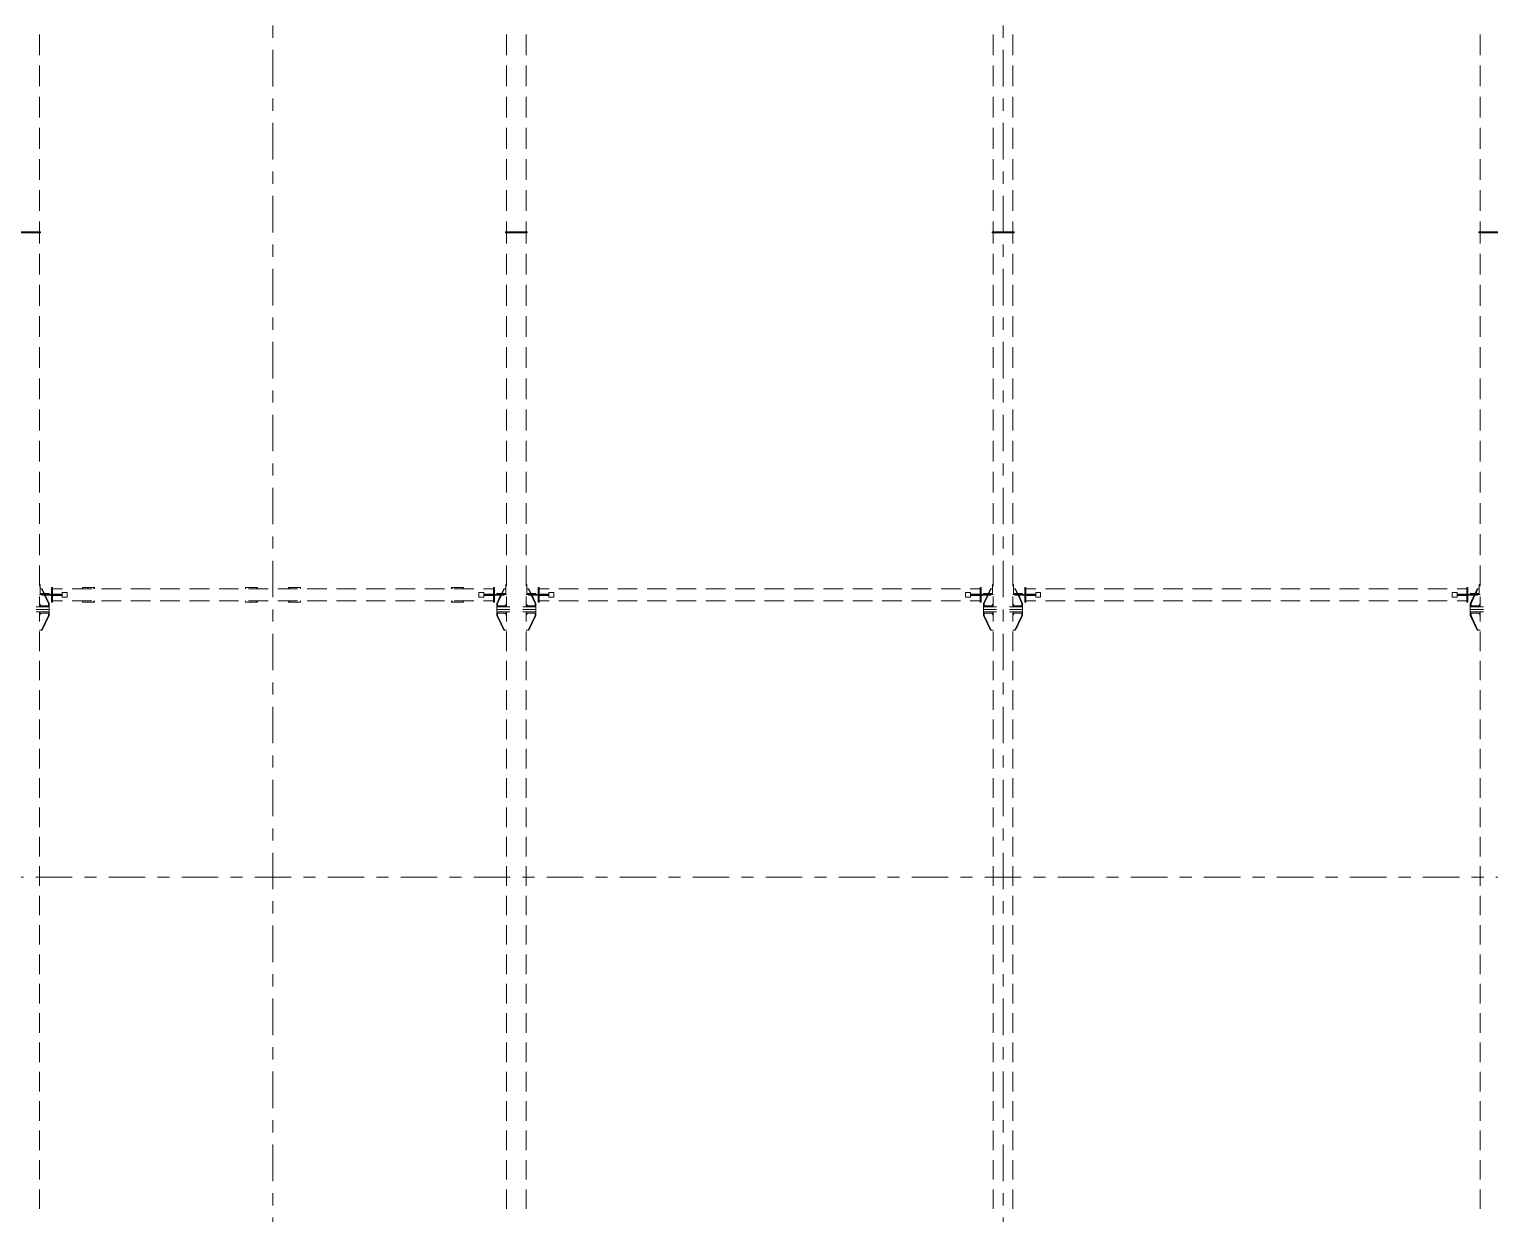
# Model space of a CAD drawing. Header units: millimetres. Extents: x -59 to 782, y -222 to 372.
# Drawn here: x 202 to 322, y 75.3 to 172.7 of the extents above; entities that cross this region are included whole.
import ezdxf

# ---------------------------------------------------------------- set-up
doc = ezdxf.new("R2010")
doc.units = ezdxf.units.MM
doc.linetypes.add('XKITLINE00', pattern=[0])
doc.linetypes.add('XKITLINE03', pattern=[6, 3, -1, 1, -1])
doc.layers.add('Part', color=2, linetype='Continuous', lineweight=0)
doc.layers.add('S-GRID', color=1, linetype='Continuous', lineweight=0)

msp = doc.modelspace()

# ---------------------------------------------------------------- linework, layer by layer
at = {"layer": 'Part', "linetype": 'XKITLINE00', "lineweight": 0}
for p, q in [((202.8, 170.57), (202.8, 172.28)), ((241.2, 170.57), (241.2, 172.28)), ((242.8, 170.57), (242.8, 172.28)), ((281.2, 170.57), (281.2, 172.28)), ((282.8, 170.57), (282.8, 172.28)), ((321.2, 170.57), (321.2, 172.28)), ((202.8, 168.01), (202.8, 169.72)), ((241.2, 168.01), (241.2, 169.72)), ((242.8, 168.01), (242.8, 169.72)), ((281.2, 168.01), (281.2, 169.72)), ((282.8, 168.01), (282.8, 169.72)), ((321.2, 168.01), (321.2, 169.72)), ((202.8, 165.45), (202.8, 167.15)), ((241.2, 165.45), (241.2, 167.15)), ((242.8, 165.45), (242.8, 167.15)), ((281.2, 165.45), (281.2, 167.15)), ((282.8, 165.45), (282.8, 167.15)), ((321.2, 165.45), (321.2, 167.15)), ((202.8, 162.88), (202.8, 164.59)), ((241.2, 162.88), (241.2, 164.59)), ((242.8, 162.88), (242.8, 164.59)), ((281.2, 162.88), (281.2, 164.59)), ((282.8, 162.88), (282.8, 164.59)), ((321.2, 162.88), (321.2, 164.59)), ((202.8, 160.32), (202.8, 162.03)), ((241.2, 160.32), (241.2, 162.03)), ((242.8, 160.32), (242.8, 162.03)), ((281.2, 160.32), (281.2, 162.03)), ((282.8, 160.32), (282.8, 162.03)), ((321.2, 160.32), (321.2, 162.03)), ((202.8, 157.76), (202.8, 159.47)), ((241.2, 157.76), (241.2, 159.47)), ((242.8, 157.76), (242.8, 159.47)), ((281.2, 157.76), (281.2, 159.47)), ((282.8, 157.76), (282.8, 159.47)), ((321.2, 157.76), (321.2, 159.47)), ((201.1, 156.05), (202.9, 156.05)), ((202.8, 156.05), (202.8, 156.9)), ((202.9, 155.95), (202.9, 156.05)), ((241.1, 155.95), (241.1, 156.05)), ((241.1, 156.05), (242.9, 156.05)), ((241.2, 156.05), (241.2, 156.9)), ((242.8, 156.05), (242.8, 156.9)), ((242.9, 155.95), (242.9, 156.05)), ((281.1, 155.95), (281.1, 156.05)), ((281.1, 156.05), (282.9, 156.05)), ((281.2, 156.05), (281.2, 156.9)), ((282.8, 156.05), (282.8, 156.9)), ((282.9, 155.95), (282.9, 156.05)), ((321.1, 155.95), (321.1, 156.05)), ((321.1, 156.05), (322.9, 156.05)), ((321.2, 156.05), (321.2, 156.9)), ((201.1, 155.95), (202.9, 155.95)), ((202.8, 155.1), (202.8, 155.95)), ((241.1, 155.95), (242.9, 155.95)), ((241.2, 155.1), (241.2, 155.95)), ((242.8, 155.1), (242.8, 155.95)), ((281.1, 155.95), (282.9, 155.95)), ((281.2, 155.1), (281.2, 155.95)), ((282.8, 155.1), (282.8, 155.95)), ((321.1, 155.95), (322.9, 155.95)), ((321.2, 155.1), (321.2, 155.95)), ((202.8, 152.53), (202.8, 154.24)), ((241.2, 152.53), (241.2, 154.24)), ((242.8, 152.53), (242.8, 154.24)), ((281.2, 152.53), (281.2, 154.24)), ((282.8, 152.53), (282.8, 154.24)), ((321.2, 152.53), (321.2, 154.24)), ((202.8, 149.97), (202.8, 151.68)), ((241.2, 149.97), (241.2, 151.68)), ((242.8, 149.97), (242.8, 151.68)), ((281.2, 149.97), (281.2, 151.68)), ((282.8, 149.97), (282.8, 151.68)), ((321.2, 149.97), (321.2, 151.68)), ((202.8, 147.41), (202.8, 149.12)), ((241.2, 147.41), (241.2, 149.12)), ((242.8, 147.41), (242.8, 149.12)), ((281.2, 147.41), (281.2, 149.12)), ((282.8, 147.41), (282.8, 149.12)), ((321.2, 147.41), (321.2, 149.12)), ((202.8, 144.85), (202.8, 146.55)), ((241.2, 144.85), (241.2, 146.55)), ((242.8, 144.85), (242.8, 146.55)), ((281.2, 144.85), (281.2, 146.55)), ((282.8, 144.85), (282.8, 146.55)), ((321.2, 144.85), (321.2, 146.55)), ((202.8, 142.28), (202.8, 143.99)), ((241.2, 142.28), (241.2, 143.99)), ((242.8, 142.28), (242.8, 143.99)), ((281.2, 142.28), (281.2, 143.99)), ((282.8, 142.28), (282.8, 143.99)), ((321.2, 142.28), (321.2, 143.99)), ((202.8, 139.72), (202.8, 141.43)), ((241.2, 139.72), (241.2, 141.43)), ((242.8, 139.72), (242.8, 141.43)), ((281.2, 139.72), (281.2, 141.43)), ((282.8, 139.72), (282.8, 141.43)), ((321.2, 139.72), (321.2, 141.43)), ((202.8, 137.16), (202.8, 138.87)), ((241.2, 137.16), (241.2, 138.87)), ((242.8, 137.16), (242.8, 138.87)), ((281.2, 137.16), (281.2, 138.87)), ((282.8, 137.16), (282.8, 138.87)), ((321.2, 137.16), (321.2, 138.87)), ((202.8, 134.6), (202.8, 136.3)), ((241.2, 134.6), (241.2, 136.3)), ((242.8, 134.6), (242.8, 136.3)), ((281.2, 134.6), (281.2, 136.3)), ((282.8, 134.6), (282.8, 136.3)), ((321.2, 134.6), (321.2, 136.3)), ((202.8, 132.03), (202.8, 133.74)), ((241.2, 132.03), (241.2, 133.74)), ((242.8, 132.03), (242.8, 133.74)), ((281.2, 132.03), (281.2, 133.74)), ((282.8, 132.03), (282.8, 133.74)), ((321.2, 132.03), (321.2, 133.74)), ((202.8, 129.47), (202.8, 131.18)), ((241.2, 129.47), (241.2, 131.18)), ((242.8, 129.47), (242.8, 131.18)), ((281.2, 129.47), (281.2, 131.18)), ((282.8, 129.47), (282.8, 131.18)), ((321.2, 129.47), (321.2, 131.18)), ((202.8, 126.91), (202.8, 128.62)), ((241.2, 126.91), (241.2, 128.62)), ((242.8, 126.91), (242.8, 128.62)), ((281.2, 126.91), (281.2, 128.62)), ((282.8, 126.91), (282.8, 128.62)), ((321.2, 126.91), (321.2, 128.62)), ((202.87, 127.04), (202.8, 127.04)), ((202.8, 126.24), (203.6, 126.24)), ((202.8, 125.2), (202.8, 126.05)), ((202.87, 126.31), (202.87, 127.04)), ((203.03, 126.7), (202.87, 126.7)), ((203.6, 126.31), (202.87, 126.31)), ((203.16, 126.31), (202.98, 126.7)), ((204.68, 126.24), (203, 126.24)), ((203, 126.16), (203, 126.24)), ((204.68, 126.16), (203, 126.16)), ((203.22, 126.31), (203.03, 126.7)), ((203.54, 125.5), (203.23, 126.16)), ((203.6, 125.5), (203.29, 126.16)), ((203.6, 126.24), (203.6, 126.31)), ((203.8, 126.24), (203.8, 126.8)), ((203.8, 126.8), (203.88, 126.8)), ((203.8, 126.16), (203.8, 125.6)), ((203.88, 126.8), (203.88, 126.24)), ((203.88, 126.7), (204.69, 126.7)), ((203.88, 126.25), (204.67, 126.25)), ((203.88, 125.6), (203.88, 126.16)), ((203.88, 126.15), (204.68, 126.15)), ((205.08, 126.4), (204.68, 126.4)), ((204.68, 126.24), (204.68, 126.4)), ((204.68, 126.16), (204.68, 126.24)), ((204.68, 126), (204.68, 126.16)), ((205.08, 126), (205.08, 126.4)), ((205.49, 126.7), (207.1, 126.7)), ((207.34, 126.8), (206.35, 126.8)), ((206.35, 126.8), (206.35, 126.7)), ((207.28, 126.7), (207.28, 126.8)), ((207.34, 126.7), (207.34, 126.8)), ((207.91, 126.7), (209.52, 126.7)), ((210.32, 126.7), (211.93, 126.7)), ((212.74, 126.7), (214.35, 126.7)), ((215.15, 126.7), (216.77, 126.7)), ((217.57, 126.7), (219.18, 126.7)), ((220.73, 126.8), (219.74, 126.8)), ((219.74, 126.8), (219.74, 126.7)), ((219.99, 126.7), (221.6, 126.7)), ((220.68, 126.7), (220.68, 126.8)), ((220.73, 126.7), (220.73, 126.8)), ((222.4, 126.7), (224.01, 126.7)), ((223.27, 126.7), (223.27, 126.8)), ((223.27, 126.8), (224.26, 126.8)), ((223.32, 126.7), (223.32, 126.8)), ((224.26, 126.7), (224.26, 126.8)), ((224.82, 126.7), (226.43, 126.7)), ((227.23, 126.7), (228.85, 126.7)), ((229.65, 126.7), (231.26, 126.7)), ((232.07, 126.7), (233.68, 126.7)), ((234.48, 126.7), (236.09, 126.7)), ((237.65, 126.8), (236.66, 126.8)), ((236.66, 126.7), (236.66, 126.8)), ((236.72, 126.7), (236.72, 126.8)), ((236.9, 126.7), (238.51, 126.7)), ((237.65, 126.7), (237.65, 126.8)), ((238.92, 126), (238.92, 126.4)), ((238.92, 126.4), (239.32, 126.4)), ((239.31, 126.7), (240.12, 126.7)), ((239.32, 126.24), (239.32, 126.4)), ((239.32, 126.25), (240.12, 126.25)), ((239.32, 126.24), (239.32, 126.16)), ((239.32, 126.24), (241, 126.24)), ((239.32, 126), (239.32, 126.16)), ((239.32, 126.16), (241, 126.16)), ((239.32, 126.15), (240.11, 126.15)), ((240.2, 126.8), (240.12, 126.8)), ((240.12, 126.8), (240.12, 126.24)), ((240.12, 125.6), (240.12, 126.16)), ((240.2, 126.24), (240.2, 126.8)), ((240.2, 126.16), (240.2, 125.6)), ((240.4, 126.24), (240.4, 126.31)), ((240.4, 126.31), (241.13, 126.31)), ((241.2, 126.24), (240.4, 126.24)), ((240.4, 125.5), (240.71, 126.16)), ((240.46, 125.5), (240.77, 126.16)), ((240.78, 126.31), (240.97, 126.7)), ((240.84, 126.31), (241.02, 126.7)), ((241.13, 126.7), (240.97, 126.7)), ((241, 126.24), (241, 126.16)), ((241.13, 126.31), (241.13, 127.04)), ((241.13, 127.04), (241.2, 127.04)), ((241.2, 125.2), (241.2, 126.05)), ((242.87, 127.04), (242.8, 127.04)), ((242.8, 126.24), (243.6, 126.24)), ((242.8, 125.2), (242.8, 126.05)), ((242.87, 126.31), (242.87, 127.04)), ((243.03, 126.7), (242.87, 126.7)), ((243.6, 126.31), (242.87, 126.31)), ((243.16, 126.31), (242.98, 126.7)), ((244.68, 126.24), (243, 126.24)), ((243, 126.16), (243, 126.24)), ((244.68, 126.16), (243, 126.16)), ((243.22, 126.31), (243.03, 126.7)), ((243.54, 125.5), (243.23, 126.16)), ((243.6, 125.5), (243.29, 126.16)), ((243.6, 126.24), (243.6, 126.31)), ((243.8, 126.24), (243.8, 126.8)), ((243.8, 126.8), (243.88, 126.8)), ((243.8, 126.16), (243.8, 125.6)), ((243.88, 126.8), (243.88, 126.24)), ((243.88, 126.7), (244.69, 126.7)), ((243.88, 126.25), (244.67, 126.25)), ((243.88, 125.6), (243.88, 126.16)), ((243.88, 126.15), (244.68, 126.15)), ((245.08, 126.4), (244.68, 126.4)), ((244.68, 126.24), (244.68, 126.4)), ((244.68, 126.16), (244.68, 126.24)), ((244.68, 126), (244.68, 126.16)), ((245.08, 126), (245.08, 126.4)), ((245.49, 126.7), (247.1, 126.7)), ((247.91, 126.7), (249.52, 126.7)), ((250.32, 126.7), (251.93, 126.7)), ((252.74, 126.7), (254.35, 126.7)), ((255.15, 126.7), (256.77, 126.7)), ((257.57, 126.7), (259.18, 126.7)), ((259.99, 126.7), (261.6, 126.7)), ((262.4, 126.7), (264.01, 126.7)), ((264.82, 126.7), (266.43, 126.7)), ((267.23, 126.7), (268.85, 126.7)), ((269.65, 126.7), (271.26, 126.7)), ((272.07, 126.7), (273.68, 126.7)), ((274.48, 126.7), (276.09, 126.7)), ((276.9, 126.7), (278.51, 126.7)), ((278.92, 126), (278.92, 126.4)), ((278.92, 126.4), (279.32, 126.4)), ((279.31, 126.7), (280.12, 126.7)), ((279.32, 126.24), (279.32, 126.4)), ((279.32, 126.25), (280.12, 126.25)), ((279.32, 126.24), (279.32, 126.16)), ((279.32, 126.24), (281, 126.24)), ((279.32, 126.16), (281, 126.16)), ((279.32, 126), (279.32, 126.16)), ((279.32, 126.15), (280.11, 126.15)), ((280.2, 126.8), (280.12, 126.8)), ((280.12, 126.8), (280.12, 126.24)), ((280.12, 125.6), (280.12, 126.16)), ((280.2, 126.24), (280.2, 126.8)), ((280.2, 126.16), (280.2, 125.6)), ((280.4, 126.24), (280.4, 126.31)), ((280.4, 126.31), (281.13, 126.31)), ((281.2, 126.24), (280.4, 126.24)), ((280.4, 125.5), (280.71, 126.16)), ((280.46, 125.5), (280.77, 126.16)), ((280.78, 126.31), (280.97, 126.7)), ((280.84, 126.31), (281.02, 126.7)), ((281.13, 126.7), (280.97, 126.7)), ((281, 126.24), (281, 126.16)), ((281.13, 126.31), (281.13, 127.04)), ((281.13, 127.04), (281.2, 127.04)), ((281.2, 125.2), (281.2, 126.05)), ((282.87, 127.04), (282.8, 127.04)), ((282.8, 126.24), (283.6, 126.24)), ((282.8, 125.2), (282.8, 126.05)), ((282.87, 126.31), (282.87, 127.04)), ((283.03, 126.7), (282.87, 126.7)), ((283.6, 126.31), (282.87, 126.31)), ((283.16, 126.31), (282.98, 126.7)), ((284.68, 126.24), (283, 126.24)), ((283, 126.16), (283, 126.24)), ((284.68, 126.16), (283, 126.16)), ((283.22, 126.31), (283.03, 126.7)), ((283.54, 125.5), (283.23, 126.16)), ((283.6, 125.5), (283.29, 126.16)), ((283.6, 126.24), (283.6, 126.31)), ((283.8, 126.24), (283.8, 126.8)), ((283.8, 126.8), (283.88, 126.8)), ((283.8, 126.16), (283.8, 125.6)), ((283.88, 126.8), (283.88, 126.24)), ((283.88, 126.7), (284.69, 126.7)), ((283.88, 126.25), (284.67, 126.25)), ((283.88, 125.6), (283.88, 126.16)), ((283.88, 126.15), (284.68, 126.15)), ((285.08, 126.4), (284.68, 126.4)), ((284.68, 126.24), (284.68, 126.4)), ((284.68, 126.16), (284.68, 126.24)), ((284.68, 126), (284.68, 126.16)), ((285.08, 126), (285.08, 126.4)), ((285.49, 126.7), (287.1, 126.7)), ((287.91, 126.7), (289.52, 126.7)), ((290.32, 126.7), (291.93, 126.7)), ((292.74, 126.7), (294.35, 126.7)), ((295.15, 126.7), (296.77, 126.7)), ((297.57, 126.7), (299.18, 126.7)), ((299.99, 126.7), (301.6, 126.7)), ((302.4, 126.7), (304.01, 126.7)), ((304.82, 126.7), (306.43, 126.7)), ((307.23, 126.7), (308.85, 126.7)), ((309.65, 126.7), (311.26, 126.7)), ((312.07, 126.7), (313.68, 126.7)), ((314.48, 126.7), (316.09, 126.7)), ((316.9, 126.7), (318.51, 126.7)), ((318.92, 126), (318.92, 126.4)), ((318.92, 126.4), (319.32, 126.4)), ((319.31, 126.7), (320.12, 126.7)), ((319.32, 126.24), (319.32, 126.4)), ((319.32, 126.25), (320.12, 126.25)), ((319.32, 126.24), (319.32, 126.16)), ((319.32, 126.24), (321, 126.24)), ((319.32, 126.16), (321, 126.16)), ((319.32, 126), (319.32, 126.16)), ((319.32, 126.15), (320.11, 126.15)), ((320.2, 126.8), (320.12, 126.8)), ((320.12, 126.8), (320.12, 126.24)), ((320.12, 125.6), (320.12, 126.16)), ((320.2, 126.24), (320.2, 126.8)), ((320.2, 126.16), (320.2, 125.6)), ((320.4, 126.24), (320.4, 126.31)), ((320.4, 126.31), (321.13, 126.31)), ((321.2, 126.24), (320.4, 126.24)), ((320.4, 125.5), (320.71, 126.16)), ((320.46, 125.5), (320.77, 126.16)), ((320.78, 126.31), (320.97, 126.7)), ((320.84, 126.31), (321.02, 126.7)), ((321.13, 126.7), (320.97, 126.7)), ((321, 126.24), (321, 126.16)), ((321.13, 126.31), (321.13, 127.04)), ((321.13, 127.04), (321.2, 127.04)), ((321.2, 125.2), (321.2, 126.05)), ((202.53, 125.2), (203.6, 125.2)), ((202.53, 125), (203.6, 125)), ((202.53, 125), (203.6, 125)), ((202.91, 125.3), (202.8, 125.46)), ((202.8, 125.3), (203.6, 125.3)), ((202.8, 125.2), (203.6, 125.2)), ((203.54, 125.3), (203.54, 125.5)), ((203.54, 125.5), (203.6, 125.5)), ((203.6, 125.3), (203.6, 125.5)), ((203.6, 125.2), (203.6, 125.3)), ((203.6, 125.2), (203.6, 125.2)), ((203.6, 125), (203.6, 125.2)), ((203.6, 124.8), (203.6, 125)), ((203.8, 125.6), (203.88, 125.6)), ((203.88, 125.7), (204.69, 125.7)), ((204.68, 126), (205.08, 126)), ((205.49, 125.7), (207.1, 125.7)), ((206.35, 125.6), (206.35, 125.7)), ((207.34, 125.6), (206.35, 125.6)), ((207.28, 125.6), (207.28, 125.7)), ((207.34, 125.6), (207.34, 125.7)), ((207.91, 125.7), (209.52, 125.7)), ((210.32, 125.7), (211.93, 125.7)), ((212.74, 125.7), (214.35, 125.7)), ((215.15, 125.7), (216.77, 125.7)), ((217.57, 125.7), (219.18, 125.7)), ((219.74, 125.6), (219.74, 125.7)), ((220.73, 125.6), (219.74, 125.6)), ((219.99, 125.7), (221.6, 125.7)), ((220.68, 125.6), (220.68, 125.7)), ((220.73, 125.7), (220.73, 125.6)), ((222.4, 125.7), (224.01, 125.7)), ((223.27, 125.7), (223.27, 125.6)), ((223.27, 125.6), (224.26, 125.6)), ((223.32, 125.6), (223.32, 125.7)), ((224.26, 125.6), (224.26, 125.7)), ((224.82, 125.7), (226.43, 125.7)), ((227.23, 125.7), (228.85, 125.7)), ((229.65, 125.7), (231.26, 125.7)), ((232.07, 125.7), (233.68, 125.7)), ((234.48, 125.7), (236.09, 125.7)), ((236.66, 125.6), (236.66, 125.7)), ((236.66, 125.6), (237.65, 125.6)), ((236.72, 125.6), (236.72, 125.7)), ((236.9, 125.7), (238.51, 125.7)), ((237.65, 125.6), (237.65, 125.7)), ((239.32, 126), (238.92, 126)), ((239.31, 125.7), (240.12, 125.7)), ((240.2, 125.6), (240.12, 125.6)), ((240.4, 125.3), (240.4, 125.5)), ((240.4, 125.5), (240.46, 125.5)), ((240.4, 125.2), (240.4, 125.3)), ((240.4, 125.3), (241.2, 125.3)), ((240.4, 125.2), (240.4, 125.2)), ((240.4, 125), (240.4, 125.2)), ((240.4, 125.2), (241.2, 125.2)), ((240.4, 125.2), (241.47, 125.2)), ((240.4, 125), (241.47, 125)), ((240.4, 124.8), (240.4, 125)), ((240.4, 125), (241.47, 125)), ((240.46, 125.3), (240.46, 125.5)), ((241.09, 125.3), (241.2, 125.46)), ((242.53, 125.2), (243.6, 125.2)), ((242.53, 125), (243.6, 125)), ((242.53, 125), (243.6, 125)), ((242.91, 125.3), (242.8, 125.46)), ((242.8, 125.3), (243.6, 125.3)), ((242.8, 125.2), (243.18, 125.2)), ((243.54, 125.3), (243.54, 125.5)), ((243.54, 125.5), (243.6, 125.5)), ((243.6, 125.3), (243.6, 125.5)), ((243.6, 125.2), (243.6, 125.3)), ((243.6, 125.2), (243.6, 125.2)), ((243.6, 125), (243.6, 125.2)), ((243.6, 124.8), (243.6, 125)), ((243.8, 125.6), (243.88, 125.6)), ((243.88, 125.7), (244.69, 125.7)), ((244.68, 126), (245.08, 126)), ((245.49, 125.7), (247.1, 125.7)), ((247.91, 125.7), (249.52, 125.7)), ((250.32, 125.7), (251.93, 125.7)), ((252.74, 125.7), (254.35, 125.7)), ((255.15, 125.7), (256.77, 125.7)), ((257.57, 125.7), (259.18, 125.7)), ((259.99, 125.7), (261.6, 125.7)), ((262.4, 125.7), (264.01, 125.7)), ((264.82, 125.7), (266.43, 125.7)), ((267.23, 125.7), (268.85, 125.7)), ((269.65, 125.7), (271.26, 125.7)), ((272.07, 125.7), (273.68, 125.7)), ((274.48, 125.7), (276.09, 125.7)), ((276.9, 125.7), (278.51, 125.7)), ((279.32, 126), (278.92, 126)), ((279.31, 125.7), (280.12, 125.7)), ((280.2, 125.6), (280.12, 125.6)), ((280.4, 125.3), (280.4, 125.5)), ((280.4, 125.5), (280.46, 125.5)), ((280.4, 125.2), (280.4, 125.3)), ((280.4, 125.3), (281.2, 125.3)), ((280.4, 125.2), (280.4, 125.2)), ((280.4, 125), (280.4, 125.2)), ((280.4, 125.2), (281.2, 125.2)), ((280.4, 125.2), (281.47, 125.2)), ((280.4, 125), (281.47, 125)), ((280.4, 124.8), (280.4, 125)), ((280.4, 125), (281.47, 125)), ((280.46, 125.3), (280.46, 125.5)), ((281.09, 125.3), (281.2, 125.46)), ((282.53, 125.2), (283.6, 125.2)), ((282.53, 125), (283.6, 125)), ((282.53, 125), (283.6, 125)), ((282.91, 125.3), (282.8, 125.46)), ((282.8, 125.3), (283.6, 125.3)), ((282.8, 125.2), (283.18, 125.2)), ((283.54, 125.3), (283.54, 125.5)), ((283.54, 125.5), (283.6, 125.5)), ((283.6, 125.3), (283.6, 125.5)), ((283.6, 125.2), (283.6, 125.3)), ((283.6, 125.2), (283.6, 125.2)), ((283.6, 125), (283.6, 125.2)), ((283.6, 124.8), (283.6, 125)), ((283.8, 125.6), (283.88, 125.6)), ((283.88, 125.7), (284.69, 125.7)), ((284.68, 126), (285.08, 126)), ((285.49, 125.7), (287.1, 125.7)), ((287.91, 125.7), (289.52, 125.7)), ((290.32, 125.7), (291.93, 125.7)), ((292.74, 125.7), (294.35, 125.7)), ((295.15, 125.7), (296.77, 125.7)), ((297.57, 125.7), (299.18, 125.7)), ((299.99, 125.7), (301.6, 125.7)), ((302.4, 125.7), (304.01, 125.7)), ((304.82, 125.7), (306.43, 125.7)), ((307.23, 125.7), (308.85, 125.7)), ((309.65, 125.7), (311.26, 125.7)), ((312.07, 125.7), (313.68, 125.7)), ((314.48, 125.7), (316.09, 125.7)), ((316.9, 125.7), (318.51, 125.7)), ((319.32, 126), (318.92, 126)), ((319.31, 125.7), (320.12, 125.7)), ((320.2, 125.6), (320.12, 125.6)), ((320.4, 125.3), (320.4, 125.5)), ((320.4, 125.5), (320.46, 125.5)), ((320.4, 125.2), (320.4, 125.3)), ((320.4, 125.3), (321.2, 125.3)), ((320.4, 125.2), (320.4, 125.2)), ((320.4, 125), (320.4, 125.2)), ((320.4, 125.2), (321.2, 125.2)), ((320.4, 125.2), (321.47, 125.2)), ((320.4, 125), (321.47, 125)), ((320.4, 124.8), (320.4, 125)), ((320.4, 125), (321.47, 125)), ((320.46, 125.3), (320.46, 125.5)), ((321.09, 125.3), (321.2, 125.46)), ((202.53, 124.8), (203.6, 124.8)), ((202.8, 124), (202.8, 124.8)), ((202.8, 124.54), (202.91, 124.7)), ((202.8, 124.7), (203.6, 124.7)), ((203.54, 124.5), (202.98, 123.3)), ((203.6, 124.5), (203.03, 123.3)), ((203.54, 124.7), (203.54, 124.5)), ((203.54, 124.5), (203.6, 124.5)), ((203.6, 124.7), (203.6, 124.8)), ((203.6, 124.7), (203.6, 124.5)), ((240.4, 124.8), (241.47, 124.8)), ((240.4, 124.7), (240.4, 124.8)), ((240.4, 124.7), (241.2, 124.7)), ((240.4, 124.7), (240.4, 124.5)), ((240.4, 124.5), (240.46, 124.5)), ((240.4, 124.5), (240.97, 123.3)), ((240.46, 124.7), (240.46, 124.5)), ((240.46, 124.5), (241.02, 123.3)), ((241.2, 124.54), (241.09, 124.7)), ((241.2, 124), (241.2, 124.8)), ((242.53, 124.8), (243.6, 124.8)), ((242.8, 124), (242.8, 124.8)), ((242.8, 124.7), (243.6, 124.7)), ((242.8, 124.54), (242.91, 124.7)), ((243.54, 124.5), (242.98, 123.3)), ((243.6, 124.5), (243.03, 123.3)), ((243.54, 124.7), (243.54, 124.5)), ((243.54, 124.5), (243.6, 124.5)), ((243.6, 124.7), (243.6, 124.8)), ((243.6, 124.7), (243.6, 124.5)), ((280.4, 124.8), (281.47, 124.8)), ((280.4, 124.7), (280.4, 124.8)), ((280.4, 124.7), (281.2, 124.7)), ((280.4, 124.7), (280.4, 124.5)), ((280.4, 124.5), (280.46, 124.5)), ((280.4, 124.5), (280.97, 123.3)), ((280.46, 124.7), (280.46, 124.5)), ((280.46, 124.5), (281.02, 123.3)), ((281.2, 124.54), (281.09, 124.7)), ((281.2, 124), (281.2, 124.8)), ((282.53, 124.8), (283.6, 124.8)), ((282.8, 124), (282.8, 124.8)), ((282.8, 124.7), (283.6, 124.7)), ((282.8, 124.54), (282.91, 124.7)), ((283.54, 124.5), (282.98, 123.3)), ((283.6, 124.5), (283.03, 123.3)), ((283.54, 124.7), (283.54, 124.5)), ((283.54, 124.5), (283.6, 124.5)), ((283.6, 124.7), (283.6, 124.8)), ((283.6, 124.7), (283.6, 124.5)), ((320.4, 124.7), (320.4, 124.8)), ((320.4, 124.8), (321.47, 124.8)), ((320.4, 124.7), (320.4, 124.5)), ((320.4, 124.7), (321.2, 124.7)), ((320.4, 124.5), (320.46, 124.5)), ((320.4, 124.5), (320.97, 123.3)), ((320.46, 124.7), (320.46, 124.5)), ((320.46, 124.5), (321.02, 123.3)), ((321.2, 124.54), (321.09, 124.7)), ((321.2, 124), (321.2, 124.8)), ((203.03, 123.3), (202.8, 123.3)), ((202.8, 121.58), (202.8, 123.19)), ((241.2, 123.3), (240.97, 123.3)), ((241.2, 121.58), (241.2, 123.19)), ((243.03, 123.3), (242.8, 123.3)), ((242.8, 121.58), (242.8, 123.19)), ((281.2, 123.3), (280.97, 123.3)), ((281.2, 121.58), (281.2, 123.19)), ((283.03, 123.3), (282.8, 123.3)), ((282.8, 121.58), (282.8, 123.19)), ((321.2, 123.3), (320.97, 123.3)), ((321.2, 121.58), (321.2, 123.19)), ((202.8, 119.17), (202.8, 120.78)), ((241.2, 119.17), (241.2, 120.78)), ((242.8, 119.17), (242.8, 120.78)), ((281.2, 119.17), (281.2, 120.78)), ((282.8, 119.17), (282.8, 120.78)), ((321.2, 119.17), (321.2, 120.78)), ((202.8, 116.75), (202.8, 118.36)), ((241.2, 116.75), (241.2, 118.36)), ((242.8, 116.75), (242.8, 118.36)), ((281.2, 116.75), (281.2, 118.36)), ((282.8, 116.75), (282.8, 118.36)), ((321.2, 116.75), (321.2, 118.36)), ((202.8, 114.34), (202.8, 115.95)), ((241.2, 114.34), (241.2, 115.95)), ((242.8, 114.34), (242.8, 115.95)), ((281.2, 114.34), (281.2, 115.95)), ((282.8, 114.34), (282.8, 115.95)), ((321.2, 114.34), (321.2, 115.95)), ((202.8, 111.92), (202.8, 113.53)), ((241.2, 111.92), (241.2, 113.53)), ((242.8, 111.92), (242.8, 113.53)), ((281.2, 111.92), (281.2, 113.53)), ((282.8, 111.92), (282.8, 113.53)), ((321.2, 111.92), (321.2, 113.53)), ((202.8, 109.51), (202.8, 111.12)), ((241.2, 109.51), (241.2, 111.12)), ((242.8, 109.51), (242.8, 111.12)), ((281.2, 109.51), (281.2, 111.12)), ((282.8, 109.51), (282.8, 111.12)), ((321.2, 109.51), (321.2, 111.12)), ((202.8, 107.1), (202.8, 108.71)), ((241.2, 107.1), (241.2, 108.71)), ((242.8, 107.1), (242.8, 108.71)), ((281.2, 107.1), (281.2, 108.71)), ((282.8, 107.1), (282.8, 108.71)), ((321.2, 107.1), (321.2, 108.71)), ((202.8, 104.68), (202.8, 106.29)), ((241.2, 104.68), (241.2, 106.29)), ((242.8, 104.68), (242.8, 106.29)), ((281.2, 104.68), (281.2, 106.29)), ((282.8, 104.68), (282.8, 106.29)), ((321.2, 104.68), (321.2, 106.29)), ((202.8, 102.27), (202.8, 103.88)), ((241.2, 102.27), (241.2, 103.88)), ((242.8, 102.27), (242.8, 103.88)), ((281.2, 102.27), (281.2, 103.88)), ((282.8, 102.27), (282.8, 103.88)), ((321.2, 102.27), (321.2, 103.88)), ((202.8, 99.85), (202.8, 101.46)), ((241.2, 99.85), (241.2, 101.46)), ((242.8, 99.85), (242.8, 101.46)), ((281.2, 99.85), (281.2, 101.46)), ((282.8, 99.85), (282.8, 101.46)), ((321.2, 99.85), (321.2, 101.46)), ((202.8, 97.44), (202.8, 99.05)), ((241.2, 97.44), (241.2, 99.05)), ((242.8, 97.44), (242.8, 99.05)), ((281.2, 97.44), (281.2, 99.05)), ((282.8, 97.44), (282.8, 99.05)), ((321.2, 97.44), (321.2, 99.05)), ((202.8, 95.02), (202.8, 96.63)), ((241.2, 95.02), (241.2, 96.63)), ((242.8, 95.02), (242.8, 96.63)), ((281.2, 95.02), (281.2, 96.63)), ((282.8, 95.02), (282.8, 96.63)), ((321.2, 95.02), (321.2, 96.63)), ((202.8, 92.61), (202.8, 94.22)), ((241.2, 92.61), (241.2, 94.22)), ((242.8, 92.61), (242.8, 94.22)), ((281.2, 92.61), (281.2, 94.22)), ((282.8, 92.61), (282.8, 94.22)), ((321.2, 92.61), (321.2, 94.22)), ((202.8, 90.2), (202.8, 91.81)), ((241.2, 90.2), (241.2, 91.81)), ((242.8, 90.2), (242.8, 91.81)), ((281.2, 90.2), (281.2, 91.81)), ((282.8, 90.2), (282.8, 91.81)), ((321.2, 90.2), (321.2, 91.81)), ((202.8, 87.78), (202.8, 89.39)), ((241.2, 87.78), (241.2, 89.39)), ((242.8, 87.78), (242.8, 89.39)), ((281.2, 87.78), (281.2, 89.39)), ((282.8, 87.78), (282.8, 89.39)), ((321.2, 87.78), (321.2, 89.39)), ((202.8, 85.37), (202.8, 86.98)), ((241.2, 85.37), (241.2, 86.98)), ((242.8, 85.37), (242.8, 86.98)), ((281.2, 85.37), (281.2, 86.98)), ((282.8, 85.37), (282.8, 86.98)), ((321.2, 85.37), (321.2, 86.98)), ((202.8, 82.95), (202.8, 84.56)), ((241.2, 82.95), (241.2, 84.56)), ((242.8, 82.95), (242.8, 84.56)), ((281.2, 82.95), (281.2, 84.56)), ((282.8, 82.95), (282.8, 84.56)), ((321.2, 82.95), (321.2, 84.56)), ((202.8, 80.54), (202.8, 82.15)), ((241.2, 80.54), (241.2, 82.15)), ((242.8, 80.54), (242.8, 82.15)), ((281.2, 80.54), (281.2, 82.15)), ((282.8, 80.54), (282.8, 82.15)), ((321.2, 80.54), (321.2, 82.15)), ((202.8, 78.12), (202.8, 79.73)), ((241.2, 78.12), (241.2, 79.73)), ((242.8, 78.12), (242.8, 79.73)), ((281.2, 78.12), (281.2, 79.73)), ((282.8, 78.12), (282.8, 79.73)), ((321.2, 78.12), (321.2, 79.73)), ((202.8, 75.71), (202.8, 77.32)), ((241.2, 75.71), (241.2, 77.32)), ((242.8, 75.71), (242.8, 77.32)), ((281.2, 75.71), (281.2, 77.32)), ((282.8, 75.71), (282.8, 77.32)), ((321.2, 75.71), (321.2, 77.32))]:
    msp.add_line(p, q, dxfattribs=at)
at = {"layer": 'S-GRID', "linetype": 'XKITLINE03', "lineweight": 0}
for p, q in [((222, -30), (222, 341.07)), ((282, -30), (282, 341.07)), ((-25.5, 103), (697.08, 103))]:
    msp.add_line(p, q, dxfattribs=at)

doc.saveas('drawing.dxf')
